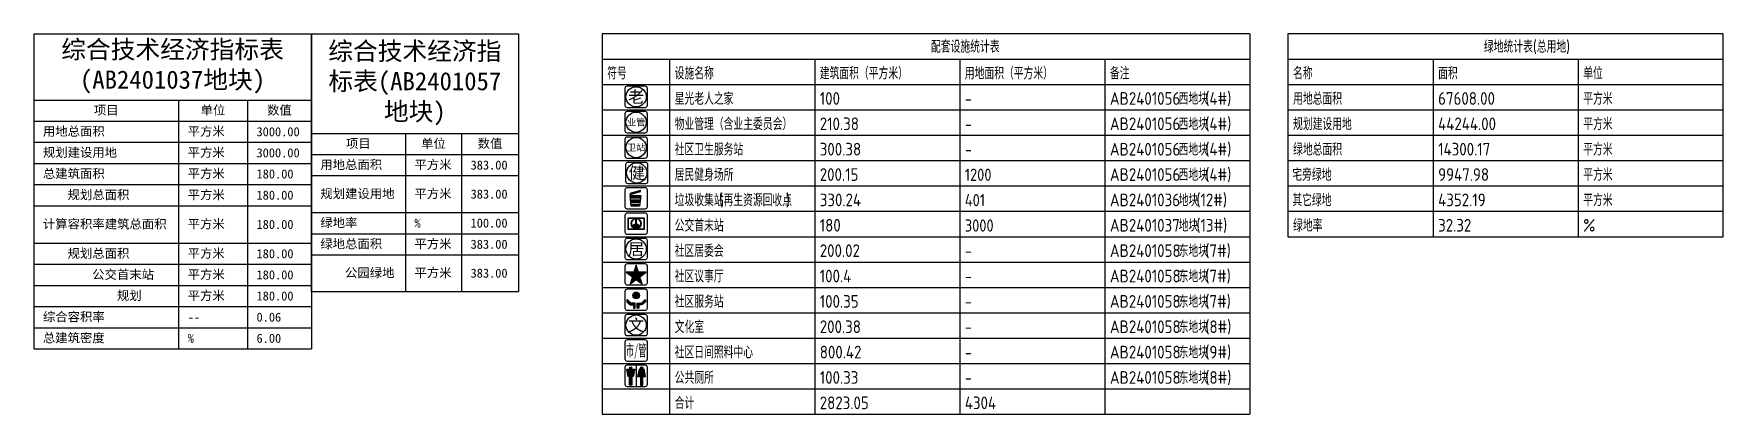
# Model space of a CAD drawing. Extents: x -83084 to 31773731, y -158416 to 241421036.
# Drawn here: x 31922.4 to 32108.7, y 241898.8 to 241940.8 of the extents above; entities that cross this region are included whole.
import ezdxf
from ezdxf.enums import TextEntityAlignment as Align

# ---------------------------------------------------------------- set-up
doc = ezdxf.new("R2010")
doc.units = 0
doc.header["$LTSCALE"] = 1000
doc.header["$MEASUREMENT"] = 0
doc.layers.add('GZ_BJT_指标表', color=7, linetype='Continuous')
doc.layers.add('GZ_BJT_配套设施符号', color=7, linetype='Continuous')
doc.styles.add('HT', font='simhei.ttf')
doc.styles.get("Standard").update_dxf_attribs({"font": 'gbenor.shx', "bigfont": 'gbcbig.shx'})
doc.styles.add('表头', font='')
doc.styles.add('表数据', font='')
doc.styles.add('表标题', font='')
doc.styles.get('表头').set_extended_font_data('SimSun')
doc.styles.get('表数据').set_extended_font_data('SimSun')
doc.styles.get('表标题').set_extended_font_data('SimSun')

# ---------------------------------------------------------------- blocks, each defined once
blk = doc.blocks.new('85公共厕所')
at = {"layer": 'GZ_BJT_配套设施符号'}
h = blk.add_hatch(color=256, dxfattribs=at)
h.paths.add_polyline_path([(-6, 11, 1), (-9, 11, 1)])
h.paths.add_polyline_path([(9, 11, 1), (6, 11, 1)])
h.paths.add_polyline_path([(-2, 9), (-13, 9), (-11, -1), (-9, -1), (-9, -13), (-6, -13), (-6, -1), (-4, -1)])
h.paths.add_polyline_path([(11, 9), (4, 9), (2, -1), (6, -1), (6, -13), (9, -13), (9, -1), (13, -1)])
blk.add_line((0, 15), (0, -15), dxfattribs=at)
blk.add_lwpolyline([(-12, -15, -0.414214), (-15, -12), (-15, 12, -0.414214), (-12, 15), (12, 15, -0.414214), (15, 12), (15, -12, -0.414214), (12, -15)], format="xyb", close=True, dxfattribs=at)
for points in [[(-9, -1), (-11, -1), (-13, 9), (-2, 9), (-4, -1), (-6, -1), (-6, -13), (-9, -13)], [(6, -13), (9, -13), (9, -1), (13, -1), (11, 9), (4, 9), (2, -1), (6, -1)]]:
    blk.add_lwpolyline(points, close=True, dxfattribs=at)
for centre in [(-7.5, 11), (7.5, 11)]:
    blk.add_circle(centre, 1.5, dxfattribs=at)
blk = doc.blocks.new('22老人服务中心')
at = {"layer": 'GZ_BJT_配套设施符号'}
blk.add_lwpolyline([(-12, -15, -0.414214), (-15, -12), (-15, 12, -0.414214), (-12, 15), (12, 15, -0.414214), (15, 12), (15, -12, -0.414214), (12, -15)], format="xyb", close=True, dxfattribs=at)
blk.add_circle((0, 0), 14, dxfattribs=at)
at = {"layer": 'GZ_BJT_配套设施符号', "linetype": 'Continuous', "style": 'HT'}
blk.add_text('老', height=16.3, dxfattribs=at).set_placement((0, 0), align=Align.MIDDLE_CENTER)
blk = doc.blocks.new('53居民健身场所')
at = {"layer": 'GZ_BJT_配套设施符号'}
blk.add_lwpolyline([(-12, -15, -0.414214), (-15, -12), (-15, 12, -0.414214), (-12, 15), (12, 15, -0.414214), (15, 12), (15, -12, -0.414214), (12, -15)], format="xyb", close=True, dxfattribs=at)
blk.add_circle((0, 0), 14, dxfattribs=at)
at = {"layer": 'GZ_BJT_配套设施符号', "linetype": 'Continuous', "style": 'HT'}
blk.add_text('健', height=16.3, dxfattribs=at).set_placement((0, 0), align=Align.MIDDLE_CENTER)
blk = doc.blocks.new('64卫生站')
at = {"layer": 'GZ_BJT_配套设施符号'}
blk.add_lwpolyline([(-12, -15, -0.414214), (-15, -12), (-15, 12, -0.414214), (-12, 15), (12, 15, -0.414214), (15, 12), (15, -12, -0.414214), (12, -15)], format="xyb", close=True, dxfattribs=at)
blk.add_circle((0, 0), 14, dxfattribs=at)
at = {"layer": 'GZ_BJT_配套设施符号', "linetype": 'Continuous', "style": 'HT'}
blk.add_text('卫站', height=9, dxfattribs=at).set_placement((0, 0), align=Align.MIDDLE_CENTER)
blk = doc.blocks.new('22物业管理')
at = {"layer": 'GZ_BJT_配套设施符号'}
blk.add_lwpolyline([(-12, -15, -0.414214), (-15, -12), (-15, 12, -0.414214), (-12, 15), (12, 15, -0.414214), (15, 12), (15, -12, -0.414214), (12, -15)], format="xyb", close=True, dxfattribs=at)
blk.add_circle((0, 0), 14, dxfattribs=at)
at = {"layer": 'GZ_BJT_配套设施符号', "linetype": 'Continuous', "style": 'HT'}
blk.add_text('业管', height=9, dxfattribs=at).set_placement((0, 0), align=Align.MIDDLE_CENTER)
blk = doc.blocks.new('22社区服务中心')
at = {"layer": 'GZ_BJT_配套设施符号'}
h = blk.add_hatch(color=256, dxfattribs=at)
h.paths.add_polyline_path([(-4.7, 6, 1), (4.7, 6, 1)])
h.paths.add_polyline_path([(-3.5, -11.7), (-1.2, -11.7), (-1.2, -4.7), (-7, -4.7, -0.122088), (-11.8, 0), (-12.7, 0), (-12.7, -2.9, 0.101389), (-7.6, -7), (-3.5, -7)])
h.paths.add_polyline_path([(1.2, -11.7), (3.5, -11.7), (3.5, -7), (7.6, -7, 0.101389), (12.7, -2.9), (12.7, 0), (11.8, 0, -0.122088), (7, -4.7), (1.2, -4.7)])
for points in [[(-15, -12), (-15, 12, -0.414214), (-12, 15), (12, 15, -0.414214), (15, 12), (15, -12, -0.414214), (12, -15), (-12, -15, -0.414214)], [(-3.5, -11.7), (-1.2, -11.7), (-1.2, -4.7), (-7, -4.7, -0.122088), (-11.8, 0), (-12.7, 0), (-12.7, -2.9, 0.101389), (-7.6, -7), (-3.5, -7)], [(3.5, -11.7), (1.2, -11.7), (1.2, -4.7), (7, -4.7, 0.122088), (11.8, 0), (12.7, 0), (12.7, -2.9, -0.101389), (7.6, -7), (3.5, -7)]]:
    blk.add_lwpolyline(points, format="xyb", close=True, dxfattribs=at)
blk.add_circle((0, 6), 4.67, dxfattribs=at)
blk = doc.blocks.new('21街道办事处')
at = {"layer": 'GZ_BJT_配套设施符号'}
blk.add_hatch(color=256, dxfattribs=at).paths.add_polyline_path([(0, -7), (8.4, -13.1), (5.2, -3.3), (13.6, 2.9), (3.2, 2.9), (0, 12.7), (-3.2, 2.9), (-13.6, 2.9), (-5.2, -3.3), (-8.4, -13.1)])
blk.add_lwpolyline([(15, 12), (15, -12, -0.414214), (12, -15), (-12, -15, -0.414214), (-15, -12), (-15, 12, -0.414214), (-12, 15), (12, 15, -0.414214)], format="xyb", close=True, dxfattribs=at)
blk.add_lwpolyline([(0, -7), (8.4, -13.1), (5.2, -3.3), (13.6, 2.9), (3.2, 2.9), (0, 12.7), (-3.2, 2.9), (-13.6, 2.9), (-5.2, -3.3), (-8.4, -13.1)], close=True, dxfattribs=at)
blk = doc.blocks.new('22社区居委会')
at = {"layer": 'GZ_BJT_配套设施符号'}
blk.add_lwpolyline([(-12, -15, -0.414214), (-15, -12), (-15, 12, -0.414214), (-12, 15), (12, 15, -0.414214), (15, 12), (15, -12, -0.414214), (12, -15)], format="xyb", close=True, dxfattribs=at)
blk.add_circle((0, 0), 14, dxfattribs=at)
at = {"layer": 'GZ_BJT_配套设施符号', "linetype": 'Continuous', "style": 'HT'}
blk.add_text('居', height=16.3, dxfattribs=at).set_placement((0, 0), align=Align.MIDDLE_CENTER)
blk = doc.blocks.new('84垃圾转运站')
at = {"layer": 'GZ_BJT_配套设施符号'}
blk.add_hatch(color=256, dxfattribs=at).paths.add_polyline_path([(-8.6, 6.4), (-8.2, 5.1), (6.2, 9.4), (5.9, 10.7)])
h = blk.add_hatch(color=256, dxfattribs=at)
h.paths.add_polyline_path([(6, 0.5), (6.3, 3.9), (-8.2, 3.9), (-7.9, 0.5)])
h.paths.add_polyline_path([(5.4, -5.2), (5.7, -2.3), (-7.6, -2.3), (-7.3, -5.2)])
h.paths.add_polyline_path([(-7, -8), (-6.7, -11.1), (4.8, -11.1), (5.2, -8)])
for p, q in [((-8.2, 3.9), (6.3, 3.9)), ((-7.9, 0.5), (6, 0.5)), ((-7.6, -2.3), (5.8, -2.3)), ((-7.3, -5.2), (5.4, -5.2)), ((-7, -8), (5.3, -8))]:
    blk.add_line(p, q, dxfattribs=at)
blk.add_lwpolyline([(-12, -15, -0.414214), (-15, -12), (-15, 12, -0.414214), (-12, 15), (12, 15, -0.414214), (15, 12), (15, -12, -0.414214), (12, -15)], format="xyb", close=True, dxfattribs=at)
for points in [[(-8.6, 6.4), (-8.2, 5.1), (6.2, 9.4), (5.9, 10.7)], [(-8.2, 3.9), (6.3, 3.9), (4.8, -11.1), (-6.7, -11.1)]]:
    blk.add_lwpolyline(points, close=True, dxfattribs=at)
at = {"layer": 'GZ_BJT_配套设施符号', "const_width": 0.233}
for points in [[(-7.7, -0.9), (5.9, -0.9)], [(-7.2, -6.6), (5.3, -6.6)]]:
    blk.add_lwpolyline(points, dxfattribs=at)
blk = doc.blocks.new('23公交首末站')
at = {"layer": 'GZ_BJT_配套设施符号'}
h = blk.add_hatch(color=256, dxfattribs=at)
h.paths.add_polyline_path([(11, 8), (-11, 8), (-11, -8), (11, -8)])
h.paths.add_polyline_path([(10.5, 7.5), (10.5, -7.5), (-10.5, -7.5), (-10.5, 7.5)], flags=16)
h.paths.add_polyline_path([(7, 0, -1), (-7, 0, -1)], flags=0)
h.paths.add_polyline_path([(-0.3, 6.5), (-0.3, 0.1), (-5.8, -3, -0.551982)], flags=0)
h.paths.add_polyline_path([(0.2, 6.5, -0.551982), (5.8, -3), (0.2, 0.1)], flags=0)
h.paths.add_polyline_path([(0, -0.3), (5.5, -3.5, -0.551982), (-5.5, -3.5)], flags=0)
blk.add_hatch(color=256, dxfattribs=at).paths.add_polyline_path([(5.5, -3.5), (0, -0.3), (-5.5, -3.5, 0.551982)])
for points in [[(-12, 15), (12, 15, -0.414214), (15, 12), (15, -12, -0.414214), (12, -15), (-12, -15, -0.414214), (-15, -12), (-15, 12, -0.414214)], [(-0.3, 6.5, 0.551982), (-5.8, -3), (-0.3, 0.1)], [(5.8, -3, 0.551982), (0.2, 6.5), (0.2, 0.1)], [(0, -0.3), (-5.5, -3.5, 0.551982), (5.5, -3.5)]]:
    blk.add_lwpolyline(points, format="xyb", close=True, dxfattribs=at)
for points in [[(-11, 8), (11, 8), (11, -8), (-11, -8)], [(-10.5, 7.5), (10.5, 7.5), (10.5, -7.5), (-10.5, -7.5)]]:
    blk.add_lwpolyline(points, close=True, dxfattribs=at)
blk.add_circle((0, 0), 7, dxfattribs=at)
blk = doc.blocks.new('22市政及其他管理用房')
at = {"layer": 'GZ_BJT_配套设施符号'}
blk.add_lwpolyline([(-12, 15), (12, 15, -0.414214), (15, 12), (15, -12, -0.414214), (12, -15), (-12, -15, -0.414214), (-15, -12), (-15, 12, -0.414214)], format="xyb", close=True, dxfattribs=at)
at = {"layer": 'GZ_BJT_配套设施符号', "style": 'HT', "width": 0.5}
blk.add_text('市/管', height=16, dxfattribs=at).set_placement((0, 0), align=Align.MIDDLE_CENTER)
blk = doc.blocks.new('43综合文化活动中心')
at = {"layer": 'GZ_BJT_配套设施符号'}
blk.add_lwpolyline([(-12, -15, -0.414214), (-15, -12), (-15, 12, -0.414214), (-12, 15), (12, 15, -0.414214), (15, 12), (15, -12, -0.414214), (12, -15)], format="xyb", close=True, dxfattribs=at)
blk.add_circle((0, 0), 14, dxfattribs=at)
at = {"layer": 'GZ_BJT_配套设施符号', "linetype": 'Continuous', "style": 'HT'}
blk.add_text('文', height=16.3, dxfattribs=at).set_placement((0, 0), align=Align.MIDDLE_CENTER)
blk = doc.blocks.new('*T100')
at = {"layer": 'GZ_BJT_指标表', "color": 0, "linetype": 'ByBlock', "lineweight": -2, "transparency": 16777216}
for p, q in [((0, 0), (30.61, 0)), ((0, 0), (0, -34.79)), ((30.61, 0), (30.61, -34.79)), ((0, -7.32), (30.61, -7.32)), ((15.97, -7.32), (15.97, -34.79)), ((23.56, -7.32), (23.56, -34.79)), ((0, -9.65), (30.61, -9.65)), ((0, -11.98), (30.61, -11.98)), ((0, -14.32), (30.61, -14.32)), ((0, -16.65), (30.61, -16.65)), ((0, -18.98), (30.61, -18.98)), ((0, -23.12), (30.61, -23.12)), ((0, -25.45), (30.61, -25.45)), ((0, -27.79), (30.61, -27.79)), ((0, -30.12), (30.61, -30.12)), ((0, -32.45), (30.61, -32.45)), ((0, -34.79), (30.61, -34.79))]:
    blk.add_line(p, q, dxfattribs=at)
at = {"layer": 'GZ_BJT_指标表', "color": 0, "transparency": 16777216}
for s, insert, char_height, width, attachment_point, style in [('综合技术经济指标表(AB2401037地块)', (15.3, -3.66), 2, 28.6078, 5, '表标题'), ('项目', (7.98, -8.48), 1, 13.97, 5, '表头'), ('单位', (19.76, -8.48), 1, 5.588, 5, '表头'), ('数值', (27.08, -8.48), 1, 5.0498, 5, '表头'), ('用地总面积', (1, -10.82), 1, 13.97, 4, '表数据'), ('平方米', (16.97, -10.82), 1, 5.588, 4, '表数据'), ('3000.00', (24.56, -10.82), 1, 5.0498, 4, '表数据'), ('规划建设用地', (1, -13.15), 1, 13.97, 4, '表数据'), ('平方米', (16.97, -13.15), 1, 5.588, 4, '表数据'), ('3000.00', (24.56, -13.15), 1, 5.0498, 4, '表数据'), ('总建筑面积', (1, -15.48), 1, 13.97, 4, '表数据'), ('平方米', (16.97, -15.48), 1, 5.588, 4, '表数据'), ('180.00', (24.56, -15.48), 1, 5.0498, 4, '表数据'), ('    规划总面积', (1, -17.82), 1, 13.97, 4, '表数据'), ('平方米', (16.97, -17.82), 1, 5.588, 4, '表数据'), ('180.00', (24.56, -17.82), 1, 5.0498, 4, '表数据'), ('计算容积率建筑总面积', (1, -21.05), 1, 13.97, 4, '表数据'), ('平方米', (16.97, -21.05), 1, 5.588, 4, '表数据'), ('180.00', (24.56, -21.05), 1, 5.0498, 4, '表数据'), ('    规划总面积', (1, -24.29), 1, 13.97, 4, '表数据'), ('平方米', (16.97, -24.29), 1, 5.588, 4, '表数据'), ('180.00', (24.56, -24.29), 1, 5.0498, 4, '表数据'), ('        公交首末站', (1, -26.62), 1, 13.97, 4, '表数据'), ('平方米', (16.97, -26.62), 1, 5.588, 4, '表数据'), ('180.00', (24.56, -26.62), 1, 5.0498, 4, '表数据'), ('            规划', (1, -28.95), 1, 13.97, 4, '表数据'), ('平方米', (16.97, -28.95), 1, 5.588, 4, '表数据'), ('180.00', (24.56, -28.95), 1, 5.0498, 4, '表数据'), ('综合容积率', (1, -31.29), 1, 13.97, 4, '表数据'), ('--', (16.97, -31.29), 1, 5.588, 4, '表数据'), ('0.06', (24.56, -31.29), 1, 5.0498, 4, '表数据'), ('总建筑密度', (1, -33.62), 1, 13.97, 4, '表数据'), ('%', (16.97, -33.62), 1, 5.588, 4, '表数据'), ('6.00', (24.56, -33.62), 1, 5.0498, 4, '表数据')]:
    blk.add_mtext(s, dxfattribs=dict(at, insert=insert, char_height=char_height, width=width, attachment_point=attachment_point, style=style))
blk = doc.blocks.new('*T101')
at = {"layer": 'GZ_BJT_指标表', "color": 0, "linetype": 'ByBlock', "lineweight": -2, "transparency": 16777216}
for p, q in [((0, 0), (22.85, 0)), ((0, 0), (0, -28.46)), ((22.85, 0), (22.85, -28.46)), ((0, -11), (22.85, -11)), ((10.38, -11), (10.38, -28.46)), ((16.57, -11), (16.57, -28.46)), ((0, -13.33), (22.85, -13.33)), ((0, -15.66), (22.85, -15.66)), ((0, -19.74), (22.85, -19.74)), ((0, -22.07), (22.85, -22.07)), ((0, -24.4), (22.85, -24.4)), ((0, -28.46), (22.85, -28.46))]:
    blk.add_line(p, q, dxfattribs=at)
at = {"layer": 'GZ_BJT_指标表', "color": 0, "transparency": 16777216}
for s, insert, char_height, width, attachment_point, style in [('综合技术经济指标表(AB2401057地块)', (11.42, -5.5), 2, 20.8458, 5, '表标题'), ('项目', (5.19, -12.16), 1, 8.382, 5, '表头'), ('单位', (13.48, -12.16), 1, 4.191, 5, '表头'), ('数值', (19.71, -12.16), 1, 4.2729, 5, '表头'), ('用地总面积', (1, -14.5), 1, 8.382, 4, '表数据'), ('平方米', (11.38, -14.5), 1, 4.191, 4, '表数据'), ('383.00', (17.57, -14.5), 1, 4.2729, 4, '表数据'), ('规划建设用地', (1, -17.7), 1, 8.382, 4, '表数据'), ('平方米', (11.38, -17.7), 1, 4.191, 4, '表数据'), ('383.00', (17.57, -17.7), 1, 4.2729, 4, '表数据'), ('绿地率', (1, -20.9), 1, 8.382, 4, '表数据'), ('%', (11.38, -20.9), 1, 4.191, 4, '表数据'), ('100.00', (17.57, -20.9), 1, 4.2729, 4, '表数据'), ('绿地总面积', (1, -23.24), 1, 8.382, 4, '表数据'), ('平方米', (11.38, -23.24), 1, 4.191, 4, '表数据'), ('383.00', (17.57, -23.24), 1, 4.2729, 4, '表数据'), ('    公园绿地', (1, -26.43), 1, 8.382, 4, '表数据'), ('平方米', (11.38, -26.43), 1, 4.191, 4, '表数据'), ('383.00', (17.57, -26.43), 1, 4.2729, 4, '表数据')]:
    blk.add_mtext(s, dxfattribs=dict(at, insert=insert, char_height=char_height, width=width, attachment_point=attachment_point, style=style))

msp = doc.modelspace()

# ---------------------------------------------------------------- linework, layer by layer
at = {"layer": 'GZ_BJT_指标表'}
for p, q in [((31985.08, 241940.78), (31985.08, 241898.78)), ((32056.52, 241940.78), (31985.08, 241940.78)), ((31992.52, 241937.98), (31992.52, 241898.78)), ((31985.08, 241918.38), (32056.52, 241918.38)), ((31985.08, 241898.78), (32056.52, 241898.78))]:
    msp.add_line(p, q, dxfattribs=at)
for points in [[(32056.52, 241940.78), (32056.52, 241898.78)], [(31985.08, 241937.98), (32056.52, 241937.98)], [(32008.52, 241937.98), (32008.52, 241918.38)], [(32024.52, 241937.98), (32024.52, 241898.78)], [(32040.52, 241937.98), (32040.52, 241898.78)], [(32060.72, 241937.98), (32108.72, 241937.98)], [(32076.72, 241937.98), (32076.72, 241918.38)], [(32092.72, 241937.98), (32092.72, 241918.38)], [(31985.08, 241935.18), (32056.52, 241935.18)], [(32060.72, 241935.18), (32108.72, 241935.18)], [(31985.08, 241932.38), (32056.52, 241932.38)], [(32060.72, 241932.38), (32108.72, 241932.38)], [(31985.08, 241929.58), (32056.52, 241929.58)], [(32060.72, 241929.58), (32108.72, 241929.58)], [(31985.08, 241926.78), (32056.52, 241926.78)], [(32060.72, 241926.78), (32108.72, 241926.78)], [(31985.08, 241923.98), (32056.52, 241923.98)], [(32060.72, 241923.98), (32108.72, 241923.98)], [(31985.08, 241921.18), (32056.52, 241921.18)], [(32060.72, 241921.18), (32108.72, 241921.18)], [(32008.52, 241918.38), (32008.52, 241898.78)], [(31985.08, 241915.58), (32056.52, 241915.58)], [(31985.08, 241912.78), (32056.52, 241912.78)], [(31985.08, 241909.98), (32056.52, 241909.98)], [(31985.08, 241907.18), (32056.52, 241907.18)], [(31985.08, 241904.38), (32056.52, 241904.38)], [(31985.08, 241901.58), (32056.52, 241901.58)]]:
    msp.add_lwpolyline(points, dxfattribs=at)
msp.add_lwpolyline([(32060.72, 241918.38), (32108.72, 241918.38), (32108.72, 241940.78), (32060.72, 241940.78)], close=True, dxfattribs=at)

# ---------------------------------------------------------------- block references
for name, p in [('*T100', (31922.4, 241940.78)), ('*T101', (31953, 241940.78))]:
    msp.add_blockref(name, p)
at = {"layer": 'GZ_BJT_指标表', "xscale": 0.08, "yscale": 0.08, "zscale": 8e-05}
for name, p in [('22老人服务中心', (31988.83, 241933.82)), ('22物业管理', (31988.83, 241931.02)), ('64卫生站', (31988.83, 241928.22)), ('53居民健身场所', (31988.9, 241925.42)), ('84垃圾转运站', (31988.83, 241922.62)), ('23公交首末站', (31988.83, 241919.82)), ('22社区居委会', (31988.83, 241917.02)), ('21街道办事处', (31988.83, 241914.22)), ('22社区服务中心', (31988.83, 241911.42)), ('43综合文化活动中心', (31988.83, 241908.62)), ('22市政及其他管理用房', (31988.83, 241905.82)), ('85公共厕所', (31988.83, 241903.02))]:
    msp.add_blockref(name, p, dxfattribs=at)

# ---------------------------------------------------------------- texts
at = {"layer": 'GZ_BJT_指标表'}
for s, height, p in [('配套设施统计表', 1.35, (32021.35, 241938.68)), ('绿地统计表(总用地)', 1.35, (32082.33, 241938.68)), ('符号', 1.35, (31985.64, 241935.74)), ('设施名称', 1.35, (31993.08, 241935.74)), ('建筑面积（平方米）', 1.35, (32009.08, 241935.74)), ('用地面积（平方米）', 1.35, (32025.08, 241935.74)), ('备注', 1.35, (32041.08, 241935.74)), ('名称', 1.35, (32061.28, 241935.74)), ('面积', 1.35, (32077.28, 241935.74)), ('单位', 1.35, (32093.28, 241935.74)), ('星光老人之家', 1.35, (31993.08, 241932.94)), ('100', 1.4, (32009.08, 241932.94)), ('-', 1.35, (32025.08, 241932.94)), ('AB2401056', 1.4, (32041.08, 241932.94)), ('西地块', 1.35, (32048.66, 241932.94)), ('(4#)', 1.4, (32051.61, 241932.94)), ('用地总面积', 1.35, (32061.28, 241932.94)), ('67608.00', 1.4, (32077.28, 241932.94)), ('平方米', 1.35, (32093.28, 241932.94)), ('物业管理（含业主委员会）', 1.3504, (31993.08, 241930.14)), ('210.38', 1.4, (32009.08, 241930.14)), ('AB2401056', 1.4, (32041.08, 241930.14)), ('西地块', 1.35, (32048.66, 241930.14)), ('(4#)', 1.4, (32051.61, 241930.14)), ('规划建设用地', 1.35, (32061.28, 241930.14)), ('44244.00', 1.4, (32077.28, 241930.14)), ('平方米', 1.35, (32093.28, 241930.14)), ('-', 1.35, (32025.08, 241930.14)), ('社区卫生服务站', 1.35, (31993.08, 241927.34)), ('300.38', 1.4, (32009.08, 241927.34)), ('-', 1.35, (32025.08, 241927.34)), ('AB2401056', 1.4, (32041.08, 241927.34)), ('西地块', 1.35, (32048.66, 241927.34)), ('(4#)', 1.4, (32051.61, 241927.34)), ('绿地总面积', 1.35, (32061.28, 241927.34)), ('14300.17', 1.4, (32077.28, 241927.34)), ('平方米', 1.35, (32093.28, 241927.34)), ('居民健身场所', 1.35, (31993.08, 241924.54)), ('200.15', 1.4, (32009.08, 241924.54)), ('1200', 1.35, (32025.08, 241924.54)), ('AB2401056', 1.4, (32041.08, 241924.54)), ('西地块', 1.35, (32048.66, 241924.54)), ('(4#)', 1.4, (32051.61, 241924.54)), ('宅旁绿地', 1.35, (32061.2, 241924.54)), ('9947.98', 1.4, (32077.28, 241924.54)), ('平方米', 1.35, (32093.28, 241924.54)), ('垃圾收集站', 1.35, (31993.08, 241921.74)), ('(', 1.4, (31997.99, 241921.74)), ('再生资源回收点', 1.35, (31998.46, 241921.74)), (')', 1.4, (32005.34, 241921.74)), ('330.24', 1.4, (32009.08, 241921.74)), ('401', 1.35, (32025.08, 241921.74)), ('AB2401036', 1.4, (32041.08, 241921.74)), ('地块', 1.35, (32048.66, 241921.74)), ('(12#)', 1.4, (32050.62, 241921.74)), ('其它绿地', 1.35, (32061.2, 241921.74)), ('4352.19', 1.4, (32077.28, 241921.74)), ('平方米', 1.35, (32093.28, 241921.74)), ('公交首末站', 1.35, (31993.08, 241918.94)), ('180', 1.4, (32009.08, 241918.94)), ('3000', 1.35, (32025.08, 241918.94)), ('AB2401037', 1.4, (32041.08, 241918.94)), ('地块', 1.35, (32048.66, 241918.94)), ('(13#)', 1.4, (32050.62, 241918.94)), ('绿地率', 1.35, (32061.28, 241918.94)), ('32.32', 1.4, (32077.28, 241918.94)), ('%', 1.4, (32093.28, 241918.94)), ('社区居委会', 1.35, (31993.08, 241916.14)), ('200.02', 1.4, (32009.08, 241916.14)), ('-', 1.35, (32025.08, 241916.14)), ('AB2401058', 1.4, (32041.08, 241916.14)), ('东地块', 1.35, (32048.66, 241916.14)), ('(7#)', 1.4, (32051.61, 241916.14)), ('社区议事厅', 1.35, (31993.08, 241913.34)), ('100.4', 1.4, (32009.08, 241913.34)), ('AB2401058', 1.4, (32041.08, 241913.34)), ('东地块', 1.35, (32048.66, 241913.34)), ('(7#)', 1.4, (32051.61, 241913.34)), ('-', 1.35, (32025.08, 241913.34)), ('社区服务站', 1.35, (31993.08, 241910.54)), ('100.35', 1.4, (32009.08, 241910.54)), ('-', 1.35, (32025.08, 241910.54)), ('AB2401058', 1.4, (32041.08, 241910.54)), ('东地块', 1.35, (32048.66, 241910.54)), ('(7#)', 1.4, (32051.61, 241910.54)), ('文化室', 1.35, (31993.08, 241907.74)), ('200.38', 1.4, (32009.08, 241907.74)), ('AB2401058', 1.4, (32041.08, 241907.74)), ('东地块', 1.35, (32048.66, 241907.74)), ('(8#)', 1.4, (32051.61, 241907.74)), ('-', 1.35, (32025.08, 241907.74)), ('社区日间照料中心', 1.35, (31993.08, 241904.94)), ('800.42', 1.4, (32009.08, 241904.94)), ('-', 1.35, (32025.08, 241904.94)), ('AB2401058', 1.4, (32041.08, 241904.94)), ('东地块', 1.35, (32048.66, 241904.94)), ('(9#)', 1.4, (32051.61, 241904.94)), ('公共厕所', 1.35, (31993.08, 241902.14)), ('100.33', 1.4, (32009.08, 241902.14)), ('AB2401058', 1.4, (32041.08, 241902.14)), ('东地块', 1.35, (32048.66, 241902.14)), ('(8#)', 1.4, (32051.61, 241902.14)), ('-', 1.35, (32025.08, 241902.14)), ('合计', 1.35, (31993.08, 241899.34)), ('2823.05', 1.4, (32009.08, 241899.34)), ('4304', 1.4, (32025.08, 241899.34))]:
    msp.add_text(s, height=height, dxfattribs=at).set_placement(p)

doc.saveas('drawing.dxf')
